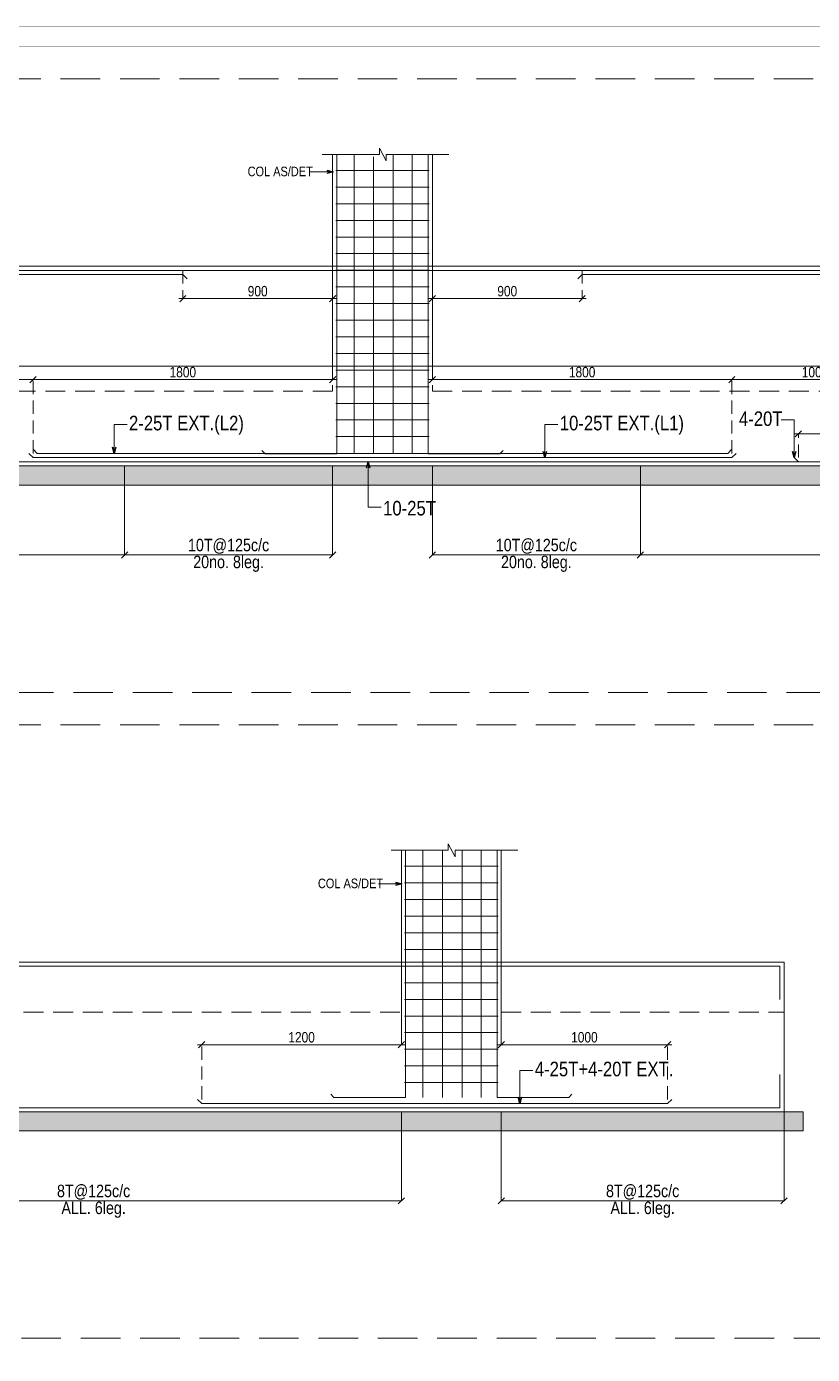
# Model space of a CAD drawing. Header units: millimetres. Extents: x 1112055 to 3390982, y -148532 to 766891.
# Drawn here: x 2349132 to 2368027, y 166506 to 198437 of the extents above; entities that cross this region are included whole.
import ezdxf

# ---------------------------------------------------------------- set-up
doc = ezdxf.new("R2010")
doc.units = ezdxf.units.MM
doc.header["$PDMODE"] = 35
doc.header["$PDSIZE"] = -25
doc.linetypes.add('Hidden', pattern=[9.525, 6.35, -3.175])
for name, color, linetype, lineweight in [('B FOOTING', 49, 'Continuous', 20), ('B HATCH', 250, 'Continuous', 0), ('B P.C.C', 251, 'Continuous', 0), ('B STEEL', 34, 'Continuous', 15), ('B STEEL TEXT', 7, 'Continuous', 15), ('B TITLE BLOCK', 250, 'Continuous', 0), ('B-ST DIM', 250, 'Continuous', 18), ('P STEEL', 7, 'Continuous', 30)]:
    doc.layers.add(name, color=color, linetype=linetype, lineweight=lineweight)
doc.styles.add('ARIAL', font='arial.ttf')
doc.styles.add('Q1', font='g13f12d.shx', dxfattribs={"width": 0.8})
doc.styles.add('SWINC', font='swissc.ttf')
doc.styles.add('SWINS', font='swissc.ttf')
doc.dimstyles.new('BH-STD', dxfattribs={"dimscale": 0, "dimtxt": 230, "dimasz": 125, "dimexe": 0, "dimexo": 100, "dimgap": 50, "dimtad": 1, "dimdec": 0, "dimzin": 1, "dimdsep": 46, "dimtxsty": 'Q1', "dimblk": 'ARCHTICK', "dimcen": 1, "dimdle": 100, "dimclrd": 250, "dimclre": 250, "dimclrt": 256, "dimadec": 0, "dimazin": 0, "dimtfac": 1, "dimtdec": 0, "dimtix": 1, "dimtofl": 0, "dimtmove": 0, "dimatfit": 2, "dimfxl": 1, "dimtolj": 1, "dimtzin": 0, "dimlwd": 9, "dimlwe": 9, "dimarcsym": 0})
doc.dimstyles.new('BHOOMI', dxfattribs={"dimtxt": 230, "dimasz": 150, "dimexe": 10, "dimexo": 0, "dimgap": 25, "dimtad": 1, "dimdec": 0, "dimzin": 0, "dimdsep": 46, "dimtxsty": 'SWINC', "dimblk": 'OBLIQUE', "dimcen": 0.09, "dimclrd": 250, "dimclre": 250, "dimclrt": 256, "dimaunit": 1, "dimadec": 3, "dimazin": 0, "dimtfac": 1, "dimtdec": 0, "dimtofl": 0, "dimtmove": 1, "dimatfit": 3, "dimfxl": 100, "dimtolj": 1, "dimtzin": 0, "dimlwd": 9, "dimlwe": 5, "dimarcsym": 0})
doc.dimstyles.new('DIM 1', dxfattribs={"dimscale": 0, "dimtxt": 230, "dimasz": 150, "dimexe": 0.18, "dimexo": 0.0625, "dimgap": 0.5, "dimtad": 1, "dimdec": 0, "dimzin": 0, "dimdsep": 46, "dimtxsty": 'ARIAL', "dimblk": 'OBLIQUE', "dimcen": 6, "dimse1": 1, "dimse2": 1, "dimclrd": 256, "dimclrt": 256, "dimadec": 0, "dimazin": 2, "dimtfac": 0.75, "dimtdec": 0, "dimtix": 1, "dimtofl": 0, "dimtmove": 1, "dimatfit": 3, "dimldrblk": 'OPEN30', "dimfxl": 0.18, "dimfrac": 1, "dimtolj": 1, "dimtzin": 0, "dimlwd": -1, "dimarcsym": 0})

# ---------------------------------------------------------------- blocks, each defined once
blk = doc.blocks.new('_Oblique')
at = {"color": 0, "linetype": 'ByBlock', "lineweight": -2}
blk.add_line((-0.5, -0.5), (0.5, 0.5), dxfattribs=at)
blk = doc.blocks.new('_Open30')
at = {"color": 0, "linetype": 'ByBlock', "lineweight": -2}
for p, q in [((-1, 0.27), (0, 0)), ((0, 0), (-1, -0.27)), ((0, 0), (-1, 0))]:
    blk.add_line(p, q, dxfattribs=at)
blk = doc.blocks.new('*D762')
at = {"layer": 'B-ST DIM', "color": 7, "linetype": 'Hidden', "lineweight": 9, "ltscale": 50, "transparency": 16777216}
blk.add_line((2352889, 192572), (2352889, 191894), dxfattribs=at)
at = {"layer": 'B-ST DIM', "color": 7, "lineweight": 9, "ltscale": 50, "transparency": 16777216}
for p, q in [((2356489, 192572), (2356489, 191894)), ((2352789, 191894), (2356589, 191894))]:
    blk.add_line(p, q, dxfattribs=at)
at = {"layer": 'Defpoints', "color": 0, "ltscale": 50, "transparency": 16777216}
for p in [(2352889, 192672), (2356489, 192672), (2356489, 191894)]:
    blk.add_point(p, dxfattribs=at)
at = {"layer": 'B-ST DIM', "color": 7, "lineweight": 9, "ltscale": 50, "transparency": 16777216, "xscale": 150, "yscale": 150, "zscale": 150, "rotation": 180}
blk.add_blockref('_Oblique', (2352889, 191894), dxfattribs=at)
at = {"layer": 'B-ST DIM', "color": 7, "lineweight": 9, "ltscale": 50, "transparency": 16777216, "xscale": 150, "yscale": 150, "zscale": 150}
blk.add_blockref('_Oblique', (2356489, 191894), dxfattribs=at)
at = {"layer": 'B-ST DIM', "color": 7, "ltscale": 50, "transparency": 16777216, "insert": (2354689, 192072), "char_height": 250, "attachment_point": 5, "style": 'SWINC'}
blk.add_mtext('\\A1;900', dxfattribs=at)
blk = doc.blocks.new('*D763')
at = {"layer": 'B-ST DIM', "color": 7, "lineweight": 9, "ltscale": 50, "transparency": 16777216}
for p, q in [((2358889, 192572), (2358889, 191894)), ((2362589, 191894), (2358789, 191894))]:
    blk.add_line(p, q, dxfattribs=at)
at = {"layer": 'B-ST DIM', "color": 7, "linetype": 'Hidden', "lineweight": 9, "ltscale": 50, "transparency": 16777216}
blk.add_line((2362489, 192572), (2362489, 191894), dxfattribs=at)
at = {"layer": 'Defpoints', "color": 0, "ltscale": 50, "transparency": 16777216}
for p in [(2358889, 192672), (2362489, 192672), (2358889, 191894)]:
    blk.add_point(p, dxfattribs=at)
at = {"layer": 'B-ST DIM', "color": 7, "lineweight": 9, "ltscale": 50, "transparency": 16777216, "xscale": 150, "yscale": 150, "zscale": 150, "rotation": 180}
blk.add_blockref('_Oblique', (2358889, 191894), dxfattribs=at)
at = {"layer": 'B-ST DIM', "color": 7, "lineweight": 9, "ltscale": 50, "transparency": 16777216, "xscale": 150, "yscale": 150, "zscale": 150}
blk.add_blockref('_Oblique', (2362489, 191894), dxfattribs=at)
at = {"layer": 'B-ST DIM', "color": 7, "ltscale": 50, "transparency": 16777216, "insert": (2360689, 192072), "char_height": 250, "attachment_point": 5, "style": 'SWINC'}
blk.add_mtext('\\A1;900', dxfattribs=at)
blk = doc.blocks.new('*D765')
at = {"layer": 'B-ST DIM', "color": 7, "lineweight": 9, "ltscale": 50, "transparency": 16777216}
for p, q in [((2356489, 192572), (2356489, 189946)), ((2349189, 189946), (2356589, 189946))]:
    blk.add_line(p, q, dxfattribs=at)
at = {"layer": 'B-ST DIM', "color": 7, "linetype": 'Hidden', "lineweight": 9, "ltscale": 50, "transparency": 16777216}
blk.add_line((2349289, 188172), (2349289, 189946), dxfattribs=at)
at = {"layer": 'Defpoints', "color": 0, "ltscale": 50, "transparency": 16777216}
for p in [(2356489, 192672), (2356489, 189946), (2349289, 188072)]:
    blk.add_point(p, dxfattribs=at)
at = {"layer": 'B-ST DIM', "color": 7, "lineweight": 9, "ltscale": 50, "transparency": 16777216, "xscale": 150, "yscale": 150, "zscale": 150, "rotation": 180}
blk.add_blockref('_Oblique', (2349289, 189946), dxfattribs=at)
at = {"layer": 'B-ST DIM', "color": 7, "lineweight": 9, "ltscale": 50, "transparency": 16777216, "xscale": 150, "yscale": 150, "zscale": 150}
blk.add_blockref('_Oblique', (2356489, 189946), dxfattribs=at)
at = {"layer": 'B-ST DIM', "color": 7, "ltscale": 50, "transparency": 16777216, "insert": (2352889, 190125), "char_height": 250, "attachment_point": 5, "style": 'SWINC'}
blk.add_mtext('\\A1;1800', dxfattribs=at)
blk = doc.blocks.new('*D766')
at = {"layer": 'B-ST DIM', "color": 7, "lineweight": 9, "ltscale": 50, "transparency": 16777216}
for p, q in [((2358889, 192572), (2358889, 189946)), ((2366189, 189946), (2358789, 189946))]:
    blk.add_line(p, q, dxfattribs=at)
at = {"layer": 'B-ST DIM', "color": 7, "linetype": 'Hidden', "lineweight": 9, "ltscale": 50, "transparency": 16777216}
blk.add_line((2366089, 188172), (2366089, 189946), dxfattribs=at)
at = {"layer": 'Defpoints', "color": 0, "ltscale": 50, "transparency": 16777216}
for p in [(2358889, 192672), (2358889, 189946), (2366089, 188072)]:
    blk.add_point(p, dxfattribs=at)
at = {"layer": 'B-ST DIM', "color": 7, "lineweight": 9, "ltscale": 50, "transparency": 16777216, "xscale": 150, "yscale": 150, "zscale": 150, "rotation": 180}
blk.add_blockref('_Oblique', (2358889, 189946), dxfattribs=at)
at = {"layer": 'B-ST DIM', "color": 7, "lineweight": 9, "ltscale": 50, "transparency": 16777216, "xscale": 150, "yscale": 150, "zscale": 150}
blk.add_blockref('_Oblique', (2366089, 189946), dxfattribs=at)
at = {"layer": 'B-ST DIM', "color": 7, "ltscale": 50, "transparency": 16777216, "insert": (2362489, 190125), "char_height": 250, "attachment_point": 5, "style": 'SWINC'}
blk.add_mtext('\\A1;1800', dxfattribs=at)
blk = doc.blocks.new('*D767')
at = {"layer": 'B-ST DIM', "color": 7, "lineweight": 9, "ltscale": 50, "transparency": 16777216}
for p, q in [((2365989, 189946), (2370189, 189946)), ((2370089, 188072), (2370089, 189946))]:
    blk.add_line(p, q, dxfattribs=at)
at = {"layer": 'B-ST DIM', "color": 7, "linetype": 'Hidden', "lineweight": 9, "ltscale": 50, "transparency": 16777216}
blk.add_line((2366089, 188172), (2366089, 189946), dxfattribs=at)
at = {"layer": 'Defpoints', "color": 0, "ltscale": 50, "transparency": 16777216}
for p in [(2370089, 189946), (2366089, 188072), (2370089, 187972)]:
    blk.add_point(p, dxfattribs=at)
at = {"layer": 'B-ST DIM', "color": 7, "lineweight": 9, "ltscale": 50, "transparency": 16777216, "xscale": 150, "yscale": 150, "zscale": 150, "rotation": 180}
blk.add_blockref('_Oblique', (2366089, 189946), dxfattribs=at)
at = {"layer": 'B-ST DIM', "color": 7, "lineweight": 9, "ltscale": 50, "transparency": 16777216, "xscale": 150, "yscale": 150, "zscale": 150}
blk.add_blockref('_Oblique', (2370089, 189946), dxfattribs=at)
at = {"layer": 'B-ST DIM', "color": 7, "ltscale": 50, "transparency": 16777216, "insert": (2368089, 190125), "char_height": 250, "attachment_point": 5, "style": 'SWINC'}
blk.add_mtext('\\A1;1000', dxfattribs=at)
blk = doc.blocks.new('*D768')
at = {"layer": 'B-ST DIM', "color": 7, "lineweight": 9, "ltscale": 50, "transparency": 16777216}
for p, q in [((2367589, 188643), (2370189, 188643)), ((2370089, 188072), (2370089, 188643))]:
    blk.add_line(p, q, dxfattribs=at)
at = {"layer": 'B-ST DIM', "color": 7, "linetype": 'Hidden', "lineweight": 9, "ltscale": 50, "transparency": 16777216}
blk.add_line((2367689, 188072), (2367689, 188643), dxfattribs=at)
at = {"layer": 'Defpoints', "color": 0, "ltscale": 50, "transparency": 16777216}
for p in [(2370089, 188643), (2367689, 187972), (2370089, 187972)]:
    blk.add_point(p, dxfattribs=at)
at = {"layer": 'B-ST DIM', "color": 7, "lineweight": 9, "ltscale": 50, "transparency": 16777216, "xscale": 150, "yscale": 150, "zscale": 150, "rotation": 180}
blk.add_blockref('_Oblique', (2367689, 188643), dxfattribs=at)
at = {"layer": 'B-ST DIM', "color": 7, "lineweight": 9, "ltscale": 50, "transparency": 16777216, "xscale": 150, "yscale": 150, "zscale": 150}
blk.add_blockref('_Oblique', (2370089, 188643), dxfattribs=at)
at = {"layer": 'B-ST DIM', "color": 7, "ltscale": 50, "transparency": 16777216, "insert": (2368889, 188822), "char_height": 250, "attachment_point": 5, "style": 'SWINC'}
blk.add_mtext('\\A1;600', dxfattribs=at)
blk = doc.blocks.new('*D769')
at = {"layer": 'B-ST DIM', "color": 7, "lineweight": 9, "ltscale": 50, "transparency": 16777216}
for p, q in [((2349389, 189946), (2345189, 189946)), ((2345289, 188072), (2345289, 189946))]:
    blk.add_line(p, q, dxfattribs=at)
at = {"layer": 'B-ST DIM', "color": 7, "linetype": 'Hidden', "lineweight": 9, "ltscale": 50, "transparency": 16777216}
blk.add_line((2349289, 188172), (2349289, 189946), dxfattribs=at)
at = {"layer": 'Defpoints', "color": 0, "ltscale": 50, "transparency": 16777216}
for p in [(2345289, 189946), (2349289, 188072), (2345289, 187972)]:
    blk.add_point(p, dxfattribs=at)
at = {"layer": 'B-ST DIM', "color": 7, "lineweight": 9, "ltscale": 50, "transparency": 16777216, "xscale": 150, "yscale": 150, "zscale": 150, "rotation": 180}
blk.add_blockref('_Oblique', (2345289, 189946), dxfattribs=at)
at = {"layer": 'B-ST DIM', "color": 7, "lineweight": 9, "ltscale": 50, "transparency": 16777216, "xscale": 150, "yscale": 150, "zscale": 150}
blk.add_blockref('_Oblique', (2349289, 189946), dxfattribs=at)
at = {"layer": 'B-ST DIM', "color": 7, "ltscale": 50, "transparency": 16777216, "insert": (2347289, 190125), "char_height": 250, "attachment_point": 5, "style": 'SWINC'}
blk.add_mtext('\\A1;1000', dxfattribs=at)
blk = doc.blocks.new('*D774')
at = {"layer": 'B-ST DIM', "color": 250, "lineweight": 5, "ltscale": 50, "transparency": 16777216}
for p, q in [((2331290, 187872), (2331290, 185722)), ((2351489, 187872), (2351489, 185722))]:
    blk.add_line(p, q, dxfattribs=at)
at = {"layer": 'B-ST DIM', "color": 250, "lineweight": 9, "ltscale": 50, "transparency": 16777216}
blk.add_line((2351489, 185732), (2331290, 185732), dxfattribs=at)
at = {"layer": 'Defpoints', "color": 0, "ltscale": 50, "transparency": 16777216}
for p in [(2331290, 187872), (2351489, 187872), (2331290, 185732)]:
    blk.add_point(p, dxfattribs=at)
at = {"layer": 'B-ST DIM', "color": 250, "lineweight": 9, "ltscale": 50, "transparency": 16777216, "xscale": 150, "yscale": 150, "zscale": 150, "rotation": 180}
blk.add_blockref('_Oblique', (2331290, 185732), dxfattribs=at)
at = {"layer": 'B-ST DIM', "color": 250, "lineweight": 9, "ltscale": 50, "transparency": 16777216, "xscale": 150, "yscale": 150, "zscale": 150}
blk.add_blockref('_Oblique', (2351489, 185732), dxfattribs=at)
at = {"layer": 'B-ST DIM', "color": 7, "ltscale": 50, "transparency": 16777216, "char_height": 300, "attachment_point": 5, "style": 'SWINC'}
for s, insert in [('\\A1;8T@150c/c', (2341390, 185939)), ('\\A1;rest. 8leg.', (2341390, 185518))]:
    blk.add_mtext(s, dxfattribs=dict(at, insert=insert))
blk = doc.blocks.new('*D775')
at = {"layer": 'B-ST DIM', "color": 250, "lineweight": 5, "ltscale": 50, "transparency": 16777216}
for p, q in [((2351489, 187872), (2351489, 185722)), ((2356489, 187872), (2356489, 185722))]:
    blk.add_line(p, q, dxfattribs=at)
at = {"layer": 'B-ST DIM', "color": 250, "lineweight": 9, "ltscale": 50, "transparency": 16777216}
blk.add_line((2356489, 185732), (2351489, 185732), dxfattribs=at)
at = {"layer": 'Defpoints', "color": 0, "ltscale": 50, "transparency": 16777216}
for p in [(2351489, 187872), (2356489, 187872), (2351489, 185732)]:
    blk.add_point(p, dxfattribs=at)
at = {"layer": 'B-ST DIM', "color": 250, "lineweight": 9, "ltscale": 50, "transparency": 16777216, "xscale": 150, "yscale": 150, "zscale": 150, "rotation": 180}
blk.add_blockref('_Oblique', (2351489, 185732), dxfattribs=at)
at = {"layer": 'B-ST DIM', "color": 250, "lineweight": 9, "ltscale": 50, "transparency": 16777216, "xscale": 150, "yscale": 150, "zscale": 150}
blk.add_blockref('_Oblique', (2356489, 185732), dxfattribs=at)
at = {"layer": 'B-ST DIM', "color": 7, "ltscale": 50, "transparency": 16777216, "char_height": 300, "attachment_point": 5, "style": 'SWINC'}
for s, insert in [('\\A1;10T@125c/c', (2353989, 185939)), ('\\A1;20no. 8leg.', (2353989, 185518))]:
    blk.add_mtext(s, dxfattribs=dict(at, insert=insert))
blk = doc.blocks.new('*D777')
at = {"layer": 'B-ST DIM', "color": 250, "lineweight": 5, "ltscale": 50, "transparency": 16777216}
for p, q in [((2363889, 187872), (2363889, 185722)), ((2383889, 187872), (2383889, 185722))]:
    blk.add_line(p, q, dxfattribs=at)
at = {"layer": 'B-ST DIM', "color": 250, "lineweight": 9, "ltscale": 50, "transparency": 16777216}
blk.add_line((2363889, 185732), (2383889, 185732), dxfattribs=at)
at = {"layer": 'Defpoints', "color": 0, "ltscale": 50, "transparency": 16777216}
for p in [(2363889, 187872), (2383889, 187872), (2383889, 185732)]:
    blk.add_point(p, dxfattribs=at)
at = {"layer": 'B-ST DIM', "color": 250, "lineweight": 9, "ltscale": 50, "transparency": 16777216, "xscale": 150, "yscale": 150, "zscale": 150, "rotation": 180}
blk.add_blockref('_Oblique', (2363889, 185732), dxfattribs=at)
at = {"layer": 'B-ST DIM', "color": 250, "lineweight": 9, "ltscale": 50, "transparency": 16777216, "xscale": 150, "yscale": 150, "zscale": 150}
blk.add_blockref('_Oblique', (2383889, 185732), dxfattribs=at)
at = {"layer": 'B-ST DIM', "color": 7, "ltscale": 50, "transparency": 16777216, "char_height": 300, "attachment_point": 5, "style": 'SWINC'}
for s, insert in [('\\A1;8T@150c/c', (2373889, 185939)), ('\\A1;rest. 8leg.', (2373889, 185518))]:
    blk.add_mtext(s, dxfattribs=dict(at, insert=insert))
blk = doc.blocks.new('*D778')
at = {"layer": 'B-ST DIM', "color": 250, "lineweight": 5, "ltscale": 50, "transparency": 16777216}
for p, q in [((2358889, 187872), (2358889, 185722)), ((2363889, 187872), (2363889, 185722))]:
    blk.add_line(p, q, dxfattribs=at)
at = {"layer": 'B-ST DIM', "color": 250, "lineweight": 9, "ltscale": 50, "transparency": 16777216}
blk.add_line((2358889, 185732), (2363889, 185732), dxfattribs=at)
at = {"layer": 'Defpoints', "color": 0, "ltscale": 50, "transparency": 16777216}
for p in [(2358889, 187872), (2363889, 187872), (2363889, 185732)]:
    blk.add_point(p, dxfattribs=at)
at = {"layer": 'B-ST DIM', "color": 250, "lineweight": 9, "ltscale": 50, "transparency": 16777216, "xscale": 150, "yscale": 150, "zscale": 150, "rotation": 180}
blk.add_blockref('_Oblique', (2358889, 185732), dxfattribs=at)
at = {"layer": 'B-ST DIM', "color": 250, "lineweight": 9, "ltscale": 50, "transparency": 16777216, "xscale": 150, "yscale": 150, "zscale": 150}
blk.add_blockref('_Oblique', (2363889, 185732), dxfattribs=at)
at = {"layer": 'B-ST DIM', "color": 7, "ltscale": 50, "transparency": 16777216, "char_height": 300, "attachment_point": 5, "style": 'SWINC'}
for s, insert in [('\\A1;10T@125c/c', (2361389, 185939)), ('\\A1;20no. 8leg.', (2361389, 185518))]:
    blk.add_mtext(s, dxfattribs=dict(at, insert=insert))
blk = doc.blocks.new('*D799')
at = {"layer": 'B-ST DIM', "color": 7, "lineweight": 9, "ltscale": 50, "transparency": 16777216}
for p, q in [((2360544, 175840), (2360544, 173953)), ((2364644, 173953), (2360444, 173953))]:
    blk.add_line(p, q, dxfattribs=at)
at = {"layer": 'B-ST DIM', "color": 7, "linetype": 'Hidden', "lineweight": 9, "ltscale": 50, "transparency": 16777216}
blk.add_line((2364544, 172640), (2364544, 173953), dxfattribs=at)
at = {"layer": 'Defpoints', "color": 0, "ltscale": 50, "transparency": 16777216}
for p in [(2360544, 175940), (2360544, 173953), (2364544, 172540)]:
    blk.add_point(p, dxfattribs=at)
at = {"layer": 'B-ST DIM', "color": 7, "lineweight": 9, "ltscale": 50, "transparency": 16777216, "xscale": 150, "yscale": 150, "zscale": 150, "rotation": 180}
blk.add_blockref('_Oblique', (2360544, 173953), dxfattribs=at)
at = {"layer": 'B-ST DIM', "color": 7, "lineweight": 9, "ltscale": 50, "transparency": 16777216, "xscale": 150, "yscale": 150, "zscale": 150}
blk.add_blockref('_Oblique', (2364544, 173953), dxfattribs=at)
at = {"layer": 'B-ST DIM', "color": 7, "ltscale": 50, "transparency": 16777216, "insert": (2362544, 174131), "char_height": 250, "attachment_point": 5, "style": 'SWINC'}
blk.add_mtext('\\A1;1000', dxfattribs=at)
blk = doc.blocks.new('*D800')
at = {"layer": 'B-ST DIM', "color": 7, "lineweight": 9, "ltscale": 50, "transparency": 16777216}
for p, q in [((2358144, 175840), (2358144, 173953)), ((2353244, 173953), (2358244, 173953))]:
    blk.add_line(p, q, dxfattribs=at)
at = {"layer": 'B-ST DIM', "color": 7, "linetype": 'Hidden', "lineweight": 9, "ltscale": 50, "transparency": 16777216}
blk.add_line((2353344, 172640), (2353344, 173953), dxfattribs=at)
at = {"layer": 'Defpoints', "color": 0, "ltscale": 50, "transparency": 16777216}
for p in [(2358144, 175940), (2358144, 173953), (2353344, 172540)]:
    blk.add_point(p, dxfattribs=at)
at = {"layer": 'B-ST DIM', "color": 7, "lineweight": 9, "ltscale": 50, "transparency": 16777216, "xscale": 150, "yscale": 150, "zscale": 150, "rotation": 180}
blk.add_blockref('_Oblique', (2353344, 173953), dxfattribs=at)
at = {"layer": 'B-ST DIM', "color": 7, "lineweight": 9, "ltscale": 50, "transparency": 16777216, "xscale": 150, "yscale": 150, "zscale": 150}
blk.add_blockref('_Oblique', (2358144, 173953), dxfattribs=at)
at = {"layer": 'B-ST DIM', "color": 7, "ltscale": 50, "transparency": 16777216, "insert": (2355744, 174131), "char_height": 250, "attachment_point": 5, "style": 'SWINC'}
blk.add_mtext('\\A1;1200', dxfattribs=at)
blk = doc.blocks.new('*D816')
at = {"layer": 'B-ST DIM', "color": 250, "lineweight": 5, "ltscale": 50, "transparency": 16777216}
for p, q in [((2343344, 172340), (2343344, 170189)), ((2358144, 172340), (2358144, 170189))]:
    blk.add_line(p, q, dxfattribs=at)
at = {"layer": 'B-ST DIM', "color": 250, "lineweight": 9, "ltscale": 50, "transparency": 16777216}
blk.add_line((2343344, 170199), (2358144, 170199), dxfattribs=at)
at = {"layer": 'Defpoints', "color": 0, "ltscale": 50, "transparency": 16777216}
for p in [(2343344, 172340), (2358144, 172340), (2358144, 170199)]:
    blk.add_point(p, dxfattribs=at)
at = {"layer": 'B-ST DIM', "color": 250, "lineweight": 9, "ltscale": 50, "transparency": 16777216, "xscale": 150, "yscale": 150, "zscale": 150, "rotation": 180}
blk.add_blockref('_Oblique', (2343344, 170199), dxfattribs=at)
at = {"layer": 'B-ST DIM', "color": 250, "lineweight": 9, "ltscale": 50, "transparency": 16777216, "xscale": 150, "yscale": 150, "zscale": 150}
blk.add_blockref('_Oblique', (2358144, 170199), dxfattribs=at)
at = {"layer": 'B-ST DIM', "color": 7, "ltscale": 50, "transparency": 16777216, "char_height": 300, "attachment_point": 5, "style": 'SWINC'}
for s, insert in [('\\A1;8T@125c/c', (2350744, 170407)), ('\\A1;ALL. 6leg.', (2350744, 169986))]:
    blk.add_mtext(s, dxfattribs=dict(at, insert=insert))
blk = doc.blocks.new('*D817')
at = {"layer": 'B-ST DIM', "color": 250, "lineweight": 5, "ltscale": 50, "transparency": 16777216}
for p, q in [((2360544, 172340), (2360544, 170189)), ((2367344, 172340), (2367344, 170189))]:
    blk.add_line(p, q, dxfattribs=at)
at = {"layer": 'B-ST DIM', "color": 250, "lineweight": 9, "ltscale": 50, "transparency": 16777216}
blk.add_line((2367344, 170199), (2360544, 170199), dxfattribs=at)
at = {"layer": 'Defpoints', "color": 0, "ltscale": 50, "transparency": 16777216}
for p in [(2360544, 172340), (2367344, 172340), (2360544, 170199)]:
    blk.add_point(p, dxfattribs=at)
at = {"layer": 'B-ST DIM', "color": 250, "lineweight": 9, "ltscale": 50, "transparency": 16777216, "xscale": 150, "yscale": 150, "zscale": 150, "rotation": 180}
blk.add_blockref('_Oblique', (2360544, 170199), dxfattribs=at)
at = {"layer": 'B-ST DIM', "color": 250, "lineweight": 9, "ltscale": 50, "transparency": 16777216, "xscale": 150, "yscale": 150, "zscale": 150}
blk.add_blockref('_Oblique', (2367344, 170199), dxfattribs=at)
at = {"layer": 'B-ST DIM', "color": 7, "ltscale": 50, "transparency": 16777216, "char_height": 300, "attachment_point": 5, "style": 'SWINC'}
for s, insert in [('\\A1;8T@125c/c', (2363944, 170407)), ('\\A1;ALL. 6leg.', (2363944, 169986))]:
    blk.add_mtext(s, dxfattribs=dict(at, insert=insert))

msp = doc.modelspace()

# ---------------------------------------------------------------- hatches: boundary and pattern name
at = {"layer": 'B HATCH', "lineweight": 0}
h = msp.add_hatch(dxfattribs=at)
h.set_pattern_fill('AR-CONC', color=250, scale=3, style=0)
h.set_pattern_definition([(50, (804158.6, -332174.44), (546.55401, -47.81726), [57.15, -628.65]), (355, (804158.6, -332174.44), (-105.73026, 573.17054), [45.72, -502.92175]), (100.451445, (804204.16, -332178.43), (440.82374, 525.35326), [48.57003, -534.27073]), (46.1842, (804158.6, -332022.04), (813.23712, -126.12698), [85.725, -942.975]), (96.63556, (804226.4, -332032.55), (712.2124, 742.27837), [72.85507, -801.40682]), (351.18415, (804158.6, -332022), (712.2124, 742.27837), [68.5799, -754.3792]), (21, (804234.8, -332060.14), (454.84317, -306.7956), [57.15, -628.65]), (326, (804234.8, -332060.14), (185.40609, 552.5639), [45.72, -502.92]), (71.451445, (804272.7, -332085.7), (640.24926, 245.7683), [48.57003, -534.26981]), (37.5, (804158.61, -332174.44), (9.26581, 253.665117), [0, -496.824, 0, -510.54, 0, -504.825]), (7.5, (804158.6, -332174.44), (200.458988, 300.541724), [0, -291.084, 0, -485.394, 0, -192.405]), (327.5, (803988.69, -332174.44), (406.771786, -17.186232), [0, -190.5, 0, -594.36, 0, -788.67]), (317.5, (803912.5, -332174.44), (444.387544, 76.27947), [0, -247.65, 0, -394.716, 0, -560.07])])
h.paths.add_polyline_path([(2431549.6, 187411.9), (2431549.6, 187871.9), (2318629.5, 187871.9), (2318629.5, 187411.9)])
h = msp.add_hatch(dxfattribs=at)
h.set_pattern_fill('AR-CONC', color=250, scale=3, style=0)
h.set_pattern_definition([(50, (768213.33, -347706.66), (546.55401, -47.81726), [57.15, -628.65]), (355, (768213.33, -347706.66), (-105.73026, 573.17054), [45.72, -502.92175]), (100.451445, (768258.9, -347710.65), (440.82374, 525.35326), [48.57003, -534.27073]), (46.1842, (768213.3, -347554.26), (813.23712, -126.12698), [85.725, -942.975]), (96.63556, (768281.1, -347564.8), (712.2124, 742.27837), [72.85507, -801.40682]), (351.18415, (768213.3, -347554.3), (712.2124, 742.27837), [68.5799, -754.3792]), (21, (768289.53, -347592.36), (454.84317, -306.7956), [57.15, -628.65]), (326, (768289.53, -347592.36), (185.40609, 552.5639), [45.72, -502.92]), (71.451445, (768327.44, -347617.93), (640.24926, 245.7683), [48.57003, -534.26981]), (37.5, (768213.33, -347706.66), (9.26581, 253.665117), [0, -496.824, 0, -510.54, 0, -504.825]), (7.5, (768213.33, -347706.66), (200.458988, 300.541724), [0, -291.084, 0, -485.394, 0, -192.405]), (327.5, (768043.4, -347706.66), (406.771786, -17.186232), [0, -190.5, 0, -594.36, 0, -788.67]), (317.5, (767967.2, -347706.66), (444.387544, 76.27947), [0, -247.65, 0, -394.716, 0, -560.07])])
h.paths.add_polyline_path([(2318884.3, 172339.7), (2318884.3, 171879.7), (2367804.3, 171879.7), (2367804.3, 172339.7)])

# ---------------------------------------------------------------- linework, layer by layer
at = {"layer": 'B FOOTING', "color": 1, "lineweight": 13, "ltscale": 10}
for p, q in [((2356489.5, 195363.8), (2356489.5, 192671.9)), ((2358889.5, 195363.8), (2358889.5, 192671.9)), ((2358144.4, 178631.6), (2358144.4, 175939.7)), ((2360544.4, 178631.6), (2360544.4, 175939.7))]:
    msp.add_line(p, q, dxfattribs=at)
at = {"layer": 'B FOOTING'}
for p, q in [((2319089.5, 192671.9), (2431089.6, 192671.9)), ((2319344.3, 175939.7), (2367344.3, 175939.7)), ((2367344.3, 172339.7), (2367344.3, 175939.7))]:
    msp.add_line(p, q, dxfattribs=at)
at = {"layer": 'B FOOTING', "color": 1, "lineweight": 13, "ltscale": 10}
for points in [[(2359286.9, 195363.8), (2357779.2, 195363.8), (2357779.2, 195205.4), (2357613.9, 195514.8), (2357613.9, 195363.8), (2356239.9, 195363.8)], [(2360941.9, 178631.6), (2359434.1, 178631.6), (2359434.1, 178473.2), (2359268.9, 178782.6), (2359268.9, 178631.6), (2357894.9, 178631.6)]]:
    msp.add_lwpolyline(points, dxfattribs=at)
at = {"layer": 'B FOOTING'}
for points in [[(2318629.5, 187871.9), (2431549.6, 187871.9), (2431549.6, 187411.9), (2318629.5, 187411.9)], [(2318884.3, 172339.7), (2367804.3, 172339.7), (2367804.3, 171879.7), (2318884.3, 171879.7)]]:
    msp.add_lwpolyline(points, close=True, dxfattribs=at)
at = {"layer": 'B P.C.C', "color": 250, "linetype": 'Hidden', "lineweight": 0, "ltscale": 150}
for points in [[(2317088.7, 197181.9), (2448364.5, 197181.9), (2448364.5, 182426.9), (2317088.7, 182426.9)], [(2317088.7, 181649.7), (2382820.1, 181649.7), (2382820.1, 166894.7), (2317088.7, 166894.7)]]:
    msp.add_lwpolyline(points, close=True, dxfattribs=at)
at = {"layer": 'B P.C.C', "color": 250, "linetype": 'Hidden', "lineweight": 0, "ltscale": 75}
for points in [[(2356489.5, 192671.9), (2356489.5, 189671.9), (2326289.6, 189671.9), (2326289.6, 192671.9)], [(2358889.5, 192671.9), (2358889.5, 189671.9), (2388889.4, 189671.9), (2388889.4, 192671.9)], [(2343344.3, 175939.7), (2343344.3, 174739.7), (2358144.4, 174739.7), (2358144.4, 175939.7)], [(2360544.4, 175939.7), (2360544.4, 174739.7), (2367344.3, 174739.7)]]:
    msp.add_lwpolyline(points, dxfattribs=at)
at = {"layer": 'B STEEL'}
for p, q in [((2329889.6, 192471.9), (2352889.5, 192471.9)), ((2352989.5, 192371.9), (2352889.5, 192471.9)), ((2362389.5, 192371.9), (2362489.5, 192471.9)), ((2385289.4, 192471.9), (2362489.5, 192471.9)), ((2319089.5, 190271.9), (2431089.6, 190271.9)), ((2349189.5, 188171.9), (2349289.5, 188071.9)), ((2349289.5, 188271.9), (2349389.5, 188171.9)), ((2349289.5, 188071.9), (2366089.5, 188071.9)), ((2349389.5, 188171.9), (2365989.5, 188171.9)), ((2365989.5, 188171.9), (2366089.5, 188271.9)), ((2366089.5, 188071.9), (2366189.5, 188171.9)), ((2367689.5, 187971.9), (2367589.5, 188071.9)), ((2353344.4, 172539.7), (2353244.4, 172639.7)), ((2353344.4, 172539.7), (2364544.4, 172539.7)), ((2364544.4, 172539.7), (2364644.4, 172639.7))]:
    msp.add_line(p, q, dxfattribs=at)
for points in [[(2319189.5, 191771.9), (2319189.5, 192571.9), (2430989.6, 192571.9), (2430989.6, 191771.9)], [(2319189.5, 188771.9), (2319189.5, 187971.9), (2430989.6, 187971.9), (2430989.6, 188771.9)], [(2319444.3, 175039.7), (2319444.3, 175839.7), (2367244.3, 175839.7), (2367244.3, 175039.7)], [(2319444.3, 173239.7), (2319444.3, 172439.7), (2367244.3, 172439.7), (2367244.3, 173239.7)]]:
    msp.add_lwpolyline(points, dxfattribs=at)
at = {"layer": 'B TITLE BLOCK', "color": 1, "const_width": 10.8}
msp.add_lwpolyline([(2464580.5, 198431.1), (2464580.5, 132284.8), (2315983.6, 132284.8), (2315983.6, 198431.1)], close=True, dxfattribs=at)
at = {"layer": 'B TITLE BLOCK', "color": 250, "lineweight": 0, "const_width": 10.8}
msp.add_lwpolyline([(2464099.8, 197950.5), (2464099.8, 132765.4), (2316464.3, 132765.4), (2316464.3, 197950.5)], close=True, dxfattribs=at)
at = {"layer": 'P STEEL', "color": 250, "lineweight": 0}
for p, q in [((2357004.7, 195363.8), (2357004.7, 188162.1)), ((2357476.3, 195306.7), (2357476.3, 188162.1)), ((2357947.9, 195363.8), (2357947.9, 188162.1)), ((2358404.7, 195363.8), (2358404.7, 188162.1)), ((2356564.5, 194976.2), (2358814.5, 194976.2)), ((2356564.5, 194576.2), (2358814.5, 194576.2)), ((2356564.5, 194176.2), (2358814.5, 194176.2)), ((2356564.5, 193776.2), (2358814.5, 193776.2)), ((2356564.5, 193376.2), (2358814.5, 193376.2)), ((2356564.5, 192976.2), (2358814.5, 192976.2)), ((2356564.5, 192576.2), (2358814.5, 192576.2)), ((2356564.5, 192176.2), (2358814.5, 192176.2)), ((2356564.5, 191776.2), (2358814.5, 191776.2)), ((2356564.5, 191376.2), (2358814.5, 191376.2)), ((2356564.5, 190976.2), (2358814.5, 190976.2)), ((2356564.5, 190576.2), (2358814.5, 190576.2)), ((2356564.5, 190176.2), (2358814.5, 190176.2)), ((2356564.5, 189776.2), (2358814.5, 189776.2)), ((2356564.5, 189376.2), (2358814.5, 189376.2)), ((2356564.5, 188976.2), (2358814.5, 188976.2)), ((2356564.5, 188576.2), (2358814.5, 188576.2)), ((2358659.7, 178631.6), (2358659.7, 172683.6)), ((2359131.3, 178631.6), (2359131.3, 172683.6)), ((2359602.8, 178631.6), (2359602.8, 172683.6)), ((2360059.7, 178631.6), (2360059.7, 172683.6)), ((2358219.4, 178244), (2360469.4, 178244)), ((2358219.4, 177844), (2360469.4, 177844)), ((2358219.4, 177444), (2360469.4, 177444)), ((2358219.4, 177044), (2360469.4, 177044)), ((2358219.4, 176644), (2360469.4, 176644)), ((2358219.4, 176244), (2360469.4, 176244)), ((2358219.4, 175844), (2360469.4, 175844)), ((2358219.4, 175444), (2360469.4, 175444)), ((2358219.4, 175044), (2360469.4, 175044)), ((2358219.4, 174644), (2360469.4, 174644)), ((2358219.4, 174244), (2360469.4, 174244)), ((2358219.4, 173844), (2360469.4, 173844)), ((2358219.4, 173444), (2360469.4, 173444)), ((2358219.4, 173044), (2360469.4, 173044))]:
    msp.add_line(p, q, dxfattribs=at)
for points in [[(2356589.5, 195363.8), (2356589.5, 188162.1), (2354867.4, 188162.1), (2354789.5, 188243.9)], [(2358789.5, 195363.8), (2358789.5, 188162.1), (2360511.5, 188162.1), (2360589.5, 188243.9)], [(2358244.4, 178631.6), (2358244.4, 172683.6), (2356522.4, 172683.6), (2356444.4, 172765.4)], [(2360444.4, 178631.6), (2360444.4, 172683.6), (2362166.5, 172683.6), (2362244.4, 172765.4)]]:
    msp.add_lwpolyline(points, dxfattribs=at)

# ---------------------------------------------------------------- texts
at = {"layer": 'B STEEL TEXT', "lineweight": 5, "style": 'SWINS'}
for p in [(2354446.5, 194837.6), (2356136.6, 177718.2)]:
    msp.add_text('COL AS/DET', height=230, dxfattribs=at).set_placement(p)
at = {"layer": 'B STEEL TEXT', "lineweight": 9, "style": 'SWINC'}
for s, p in [('2-25T EXT.(L2)', (2351594.2, 188727.1)), ('10-25T EXT.(L1)', (2361952.6, 188727.1)), ('4-20T', (2366259.6, 188832.4)), ('10-25T', (2357704.2, 186680.3)), ('4-25T+4-20T EXT.', (2361351.6, 173194.8))]:
    msp.add_text(s, height=350, dxfattribs=at).set_placement(p)

# ---------------------------------------------------------------- dimensions: what is measured, and where the dimension line sits
at = {"layer": 'B-ST DIM', "ltscale": 50}
for base, p1, p2, picture, middle in [((2356489.5, 189946.4), (2349289.5, 188071.9), (2356489.5, 192671.9), '*D765', (2352889.5, 190124.7)), ((2356489.5, 191894), (2352889.5, 192671.9), (2356489.5, 192671.9), '*D762', (2354689.5, 192072.3)), ((2370089.5, 189946.4), (2366089.5, 188071.9), (2370089.5, 187971.9), '*D767', (2368089.5, 190124.7)), ((2370089.5, 188643.5), (2367689.5, 187971.9), (2370089.5, 187971.9), '*D768', (2368889.5, 188821.8)), ((2358144.4, 173953), (2353344.4, 172539.7), (2358144.4, 175939.7), '*D800', (2355744.4, 174131.4))]:
    dim = msp.add_linear_dim(base=base, p1=p1, p2=p2, dimstyle='BH-STD', override={"dimscale": 1, "dimtxt": 250, "dimasz": 150, "dimlfac": 0.25, "dimtxsty": 'SWINC', "dimblk1": 'Oblique', "dimblk2": 'Oblique', "dimsah": 1, "dimclrd": 7, "dimclre": 7, "dimclrt": 7}, dxfattribs=at)
    dim.commit()
    dim.dimension.update_dxf_attribs({"geometry": picture, "text_midpoint": middle})
for base, p1, p2, picture, middle in [((2358889.5, 191894), (2362489.5, 192671.9), (2358889.5, 192671.9), '*D763', (2360689.5, 192072.3)), ((2358889.5, 189946.4), (2366089.5, 188071.9), (2358889.5, 192671.9), '*D766', (2362489.5, 190124.7)), ((2345289.5, 189946.4), (2349289.5, 188071.9), (2345289.5, 187971.9), '*D769', (2347289.5, 190124.7)), ((2360544.4, 173953), (2364544.4, 172539.7), (2360544.4, 175939.7), '*D799', (2362544.4, 174131.3))]:
    dim = msp.add_linear_dim(base=base, p1=p1, p2=p2, angle=180, dimstyle='BH-STD', override={"dimscale": 1, "dimtxt": 250, "dimasz": 150, "dimlfac": 0.25, "dimtxsty": 'SWINC', "dimblk1": 'Oblique', "dimblk2": 'Oblique', "dimsah": 1, "dimclrd": 7, "dimclre": 7, "dimclrt": 7}, dxfattribs=at)
    dim.commit()
    dim.dimension.update_dxf_attribs({"geometry": picture, "text_midpoint": middle})
for base, p1, p2, text, picture, middle in [((2331289.6, 185731.7), (2351489.5, 187871.9), (2331289.6, 187871.9), '8T@150c/c\\Xrest. 8leg.', '*D774', (2341389.5, 185731.7)), ((2351489.5, 185731.7), (2356489.5, 187871.9), (2351489.5, 187871.9), '10T@125c/c\\X20no. 8leg.', '*D775', (2353989.5, 185731.7)), ((2360544.4, 170199.5), (2367344.3, 172339.7), (2360544.4, 172339.7), '8T@125c/c\\XALL. 6leg.', '*D817', (2363944.4, 170199.5))]:
    dim = msp.add_linear_dim(base=base, p1=p1, p2=p2, angle=180, text=text, dimstyle='BHOOMI', override={"dimtxt": 300, "dimclrt": 7}, dxfattribs=at)
    dim.commit()
    dim.dimension.update_dxf_attribs({"geometry": picture, "text_midpoint": middle})
for base, p1, p2, text, picture, middle in [((2363889.5, 185731.7), (2358889.5, 187871.9), (2363889.5, 187871.9), '10T@125c/c\\X20no. 8leg.', '*D778', (2361389.5, 185731.7)), ((2383889.4, 185731.7), (2363889.5, 187871.9), (2383889.4, 187871.9), '8T@150c/c\\Xrest. 8leg.', '*D777', (2373889.4, 185731.7)), ((2358144.4, 170199.5), (2343344.3, 172339.7), (2358144.4, 172339.7), '8T@125c/c\\XALL. 6leg.', '*D816', (2350744.4, 170199.5))]:
    dim = msp.add_linear_dim(base=base, p1=p1, p2=p2, text=text, dimstyle='BHOOMI', override={"dimtxt": 300, "dimclrt": 7}, dxfattribs=at)
    dim.commit()
    dim.dimension.update_dxf_attribs({"geometry": picture, "text_midpoint": middle})

# ---------------------------------------------------------------- leaders
at = {"layer": 'B STEEL TEXT', "lineweight": 5}
for points in [[(2356500.2, 194942.5), (2355935.8, 194942.5)], [(2351235.8, 188171.9), (2351235.8, 188869.4), (2351546.9, 188869.4)], [(2361594.3, 188071.9), (2361594.3, 188869.4), (2361905.3, 188869.4)], [(2367589.5, 188071.9), (2367589.5, 188979.1), (2367278.4, 188979.1)], [(2357345.8, 187971.9), (2357345.8, 186883.6), (2357656.9, 186883.6)], [(2358155.2, 177823.2), (2357590.7, 177823.2)], [(2360993.2, 172539.7), (2360993.2, 173337.2), (2361304.3, 173337.2)]]:
    msp.add_leader(points, dimstyle='DIM 1', override={"dimscale": 1, "dimtad": 0, "dimtxsty": 'SWINC', "dimfxlon": 1, "dimlwd": 5, "dimarcsym": 2}, dxfattribs=at)

doc.saveas('drawing.dxf')
